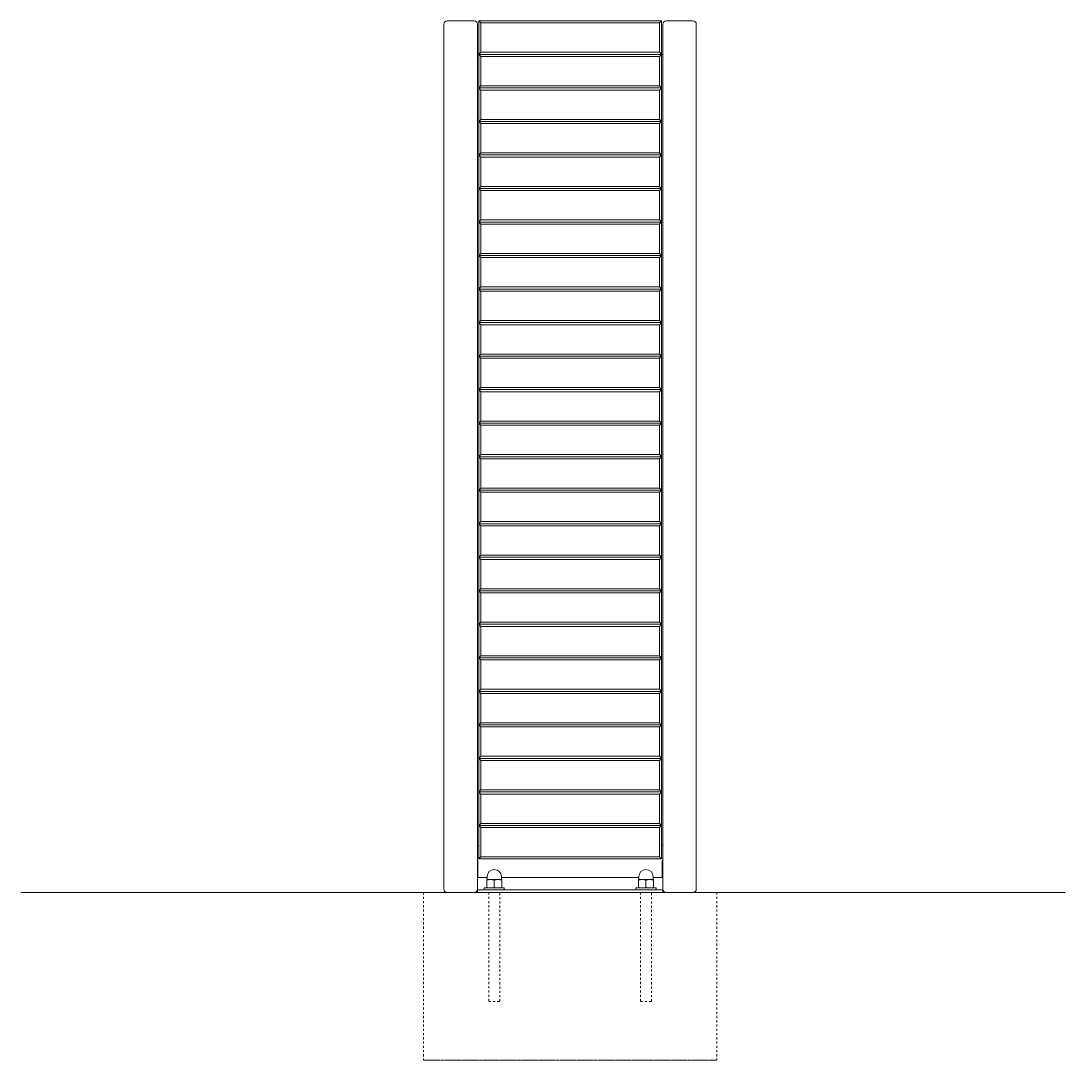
# Model space of a CAD drawing. Header units: inches. Extents: x -10 to 154, y -1 to 120.
# Drawn here: x 105.36 to 154.4, y 70.81 to 119.63 of the extents above; entities that cross this region are included whole.
import ezdxf

# ---------------------------------------------------------------- set-up
doc = ezdxf.new("R2010")
doc.units = ezdxf.units.IN
doc.linetypes.add('HIDDEN', pattern=[1.905, 1.27, -0.635])
doc.layers.add('ZANO_R', color=7, linetype='Continuous', lineweight=0)
doc.layers.add('ZANO_R_przerywana', color=250, linetype='HIDDEN', lineweight=0)

msp = doc.modelspace()

# ---------------------------------------------------------------- linework, layer by layer
at = {"layer": 'ZANO_R'}
for p, q in [((125.2259, 119.476), (125.2259, 119.47573)), ((125.2259, 119.47573), (125.2259, 78.84636)), ((126.64322, 119.63348), (125.38338, 119.63348)), ((125.38338, 119.6332), (126.64322, 119.6332)), ((126.8007, 119.47573), (126.8007, 119.476)), ((126.8007, 119.47573), (126.8007, 78.84636)), ((126.85975, 119.63348), (135.44243, 119.63348)), ((126.85975, 119.63348), (126.95818, 119.53506)), ((126.85975, 118.05868), (126.85975, 119.63348)), ((135.34401, 119.53506), (126.95818, 119.53506)), ((126.95818, 119.53506), (126.95818, 118.1571)), ((135.44243, 119.63348), (135.34401, 119.53506)), ((135.34401, 118.1571), (135.34401, 119.53506)), ((135.44243, 119.63348), (135.44243, 118.05868)), ((135.50149, 119.476), (135.50149, 119.47573)), ((135.50149, 119.47573), (135.50149, 78.84636)), ((136.91881, 119.63348), (135.65897, 119.63348)), ((135.65897, 119.6332), (136.91881, 119.6332)), ((137.07629, 119.47573), (137.07629, 119.476)), ((137.07629, 119.47573), (137.07629, 78.84636)), ((126.85975, 118.05868), (126.8007, 118.05868)), ((126.95818, 118.1571), (126.85975, 118.05868)), ((135.44243, 118.05868), (126.85975, 118.05868)), ((126.85975, 118.05868), (126.95818, 117.96025)), ((126.85975, 116.48388), (126.85975, 118.05868)), ((126.95818, 118.1571), (135.34401, 118.1571)), ((135.34401, 117.96025), (126.95818, 117.96025)), ((126.95818, 117.96025), (126.95818, 116.5823)), ((135.34401, 118.1571), (135.44243, 118.05868)), ((135.44243, 118.05868), (135.34401, 117.96025)), ((135.34401, 116.5823), (135.34401, 117.96025)), ((135.44243, 118.05868), (135.44243, 116.48388)), ((135.50149, 118.05868), (135.44243, 118.05868)), ((126.95818, 116.5823), (126.85975, 116.48388)), ((126.85975, 114.90907), (126.85975, 116.48388)), ((126.85975, 116.48388), (126.95818, 116.38545)), ((135.44243, 116.48388), (126.85975, 116.48388)), ((126.95818, 116.5823), (135.34401, 116.5823)), ((126.95818, 116.38545), (126.95818, 115.0075)), ((135.34401, 116.38545), (126.95818, 116.38545)), ((135.34401, 116.5823), (135.44243, 116.48388)), ((135.44243, 116.48388), (135.34401, 116.38545)), ((135.34401, 115.0075), (135.34401, 116.38545)), ((135.44243, 116.48388), (135.44243, 114.90907)), ((126.95818, 115.0075), (126.85975, 114.90907)), ((135.44243, 114.90907), (126.85975, 114.90907)), ((126.85975, 113.33427), (126.85975, 114.90907)), ((126.85975, 114.90907), (126.95818, 114.81065)), ((126.95818, 115.0075), (135.34401, 115.0075)), ((126.95818, 114.81065), (126.95818, 113.4327)), ((135.34401, 114.81065), (126.95818, 114.81065)), ((135.34401, 115.0075), (135.44243, 114.90907)), ((135.44243, 114.90907), (135.34401, 114.81065)), ((135.34401, 113.4327), (135.34401, 114.81065)), ((135.44243, 114.90907), (135.44243, 113.33427)), ((126.95818, 113.4327), (126.85975, 113.33427)), ((135.44243, 113.33427), (126.85975, 113.33427)), ((126.85975, 113.33427), (126.95818, 113.23585)), ((126.85975, 111.75947), (126.85975, 113.33427)), ((126.95818, 113.4327), (135.34401, 113.4327)), ((135.34401, 113.4327), (135.44243, 113.33427)), ((135.44243, 113.33427), (135.34401, 113.23585)), ((135.44243, 113.33427), (135.44243, 111.75947)), ((126.95818, 113.23585), (126.95818, 111.85789)), ((135.34401, 113.23585), (126.95818, 113.23585)), ((135.34401, 111.85789), (135.34401, 113.23585)), ((126.95818, 111.85789), (126.85975, 111.75947)), ((126.95818, 111.85789), (135.34401, 111.85789)), ((135.34401, 111.85789), (135.44243, 111.75947)), ((135.44243, 111.75947), (126.85975, 111.75947)), ((126.85975, 111.75947), (126.95818, 111.66104)), ((126.85975, 110.18466), (126.85975, 111.75947)), ((126.95818, 111.66104), (126.95818, 110.28309)), ((135.34401, 111.66104), (126.95818, 111.66104)), ((135.44243, 111.75947), (135.34401, 111.66104)), ((135.34401, 110.28309), (135.34401, 111.66104)), ((135.44243, 111.75947), (135.44243, 110.18466)), ((126.95818, 110.28309), (126.85975, 110.18466)), ((126.85975, 108.60986), (126.85975, 110.18466)), ((126.85975, 110.18466), (126.95818, 110.08624)), ((126.85975, 110.18466), (135.44243, 110.18466)), ((126.95818, 110.28309), (135.34401, 110.28309)), ((126.95818, 110.08624), (126.95818, 108.70829)), ((135.34401, 110.08624), (126.95818, 110.08624)), ((135.34401, 110.28309), (135.44243, 110.18466)), ((135.44243, 110.18466), (135.34401, 110.08624)), ((135.34401, 108.70829), (135.34401, 110.08624)), ((135.44243, 110.18466), (135.44243, 108.60986)), ((126.95818, 108.70829), (126.85975, 108.60986)), ((126.85975, 108.60986), (135.44243, 108.60986)), ((126.85975, 108.60986), (126.95818, 108.51144)), ((126.85975, 107.03506), (126.85975, 108.60986)), ((126.95818, 108.70829), (135.34401, 108.70829)), ((126.95818, 108.51144), (126.95818, 107.13348)), ((135.34401, 108.51144), (126.95818, 108.51144)), ((135.34401, 108.70829), (135.44243, 108.60986)), ((135.44243, 108.60986), (135.34401, 108.51144)), ((135.34401, 107.13348), (135.34401, 108.51144)), ((135.44243, 108.60986), (135.44243, 107.03506)), ((126.95818, 107.13348), (126.85975, 107.03506)), ((126.85975, 105.46026), (126.85975, 107.03506)), ((126.85975, 107.03506), (126.95818, 106.93663)), ((126.85975, 107.03506), (135.44243, 107.03506)), ((126.95818, 107.13348), (135.34401, 107.13348)), ((126.95818, 106.93663), (126.95818, 105.55868)), ((135.34401, 106.93663), (126.95818, 106.93663)), ((135.34401, 107.13348), (135.44243, 107.03506)), ((135.44243, 107.03506), (135.34401, 106.93663)), ((135.34401, 105.55868), (135.34401, 106.93663)), ((135.44243, 107.03506), (135.44243, 105.46026)), ((126.95818, 105.55868), (126.85975, 105.46026)), ((135.44243, 105.46026), (126.85975, 105.46026)), ((126.85975, 105.46026), (126.95818, 105.36183)), ((126.85975, 103.88545), (126.85975, 105.46026)), ((126.95818, 105.55868), (135.34401, 105.55868)), ((135.34401, 105.55868), (135.44243, 105.46026)), ((135.44243, 105.46026), (135.34401, 105.36183)), ((135.44243, 105.46026), (135.44243, 103.88545)), ((126.95818, 105.36183), (126.95818, 103.98388)), ((135.34401, 105.36183), (126.95818, 105.36183)), ((135.34401, 103.98388), (135.34401, 105.36183)), ((126.95818, 103.98388), (126.85975, 103.88545)), ((126.95818, 103.98388), (135.34401, 103.98388)), ((135.34401, 103.98388), (135.44243, 103.88545)), ((126.85975, 102.31065), (126.85975, 103.88545)), ((126.85975, 103.88545), (126.95818, 103.78703)), ((126.85975, 103.88545), (135.44243, 103.88545)), ((126.95818, 103.78703), (126.95818, 102.40908)), ((135.34401, 103.78703), (126.95818, 103.78703)), ((135.44243, 103.88545), (135.34401, 103.78703)), ((135.34401, 102.40908), (135.34401, 103.78703)), ((135.44243, 103.88545), (135.44243, 102.31065)), ((126.95818, 102.40908), (126.85975, 102.31065)), ((126.85975, 102.31065), (135.44243, 102.31065)), ((126.85975, 102.31065), (126.95818, 102.21222)), ((126.85975, 100.73585), (126.85975, 102.31065)), ((126.95818, 102.40908), (135.34401, 102.40908)), ((126.95818, 102.21222), (126.95818, 100.83427)), ((135.34401, 102.21222), (126.95818, 102.21222)), ((135.34401, 102.40908), (135.44243, 102.31065)), ((135.44243, 102.31065), (135.34401, 102.21222)), ((135.34401, 100.83427), (135.34401, 102.21222)), ((135.44243, 102.31065), (135.44243, 100.73585)), ((126.95818, 100.83427), (126.85975, 100.73585)), ((126.85975, 99.16104), (126.85975, 100.73585)), ((126.85975, 100.73585), (126.95818, 100.63742)), ((126.85975, 100.73585), (135.44243, 100.73585)), ((126.95818, 100.83427), (135.34401, 100.83427)), ((126.95818, 100.63742), (126.95818, 99.25947)), ((135.34401, 100.63742), (126.95818, 100.63742)), ((135.34401, 100.83427), (135.44243, 100.73585)), ((135.44243, 100.73585), (135.34401, 100.63742)), ((135.34401, 99.25947), (135.34401, 100.63742)), ((135.44243, 100.73585), (135.44243, 99.16104)), ((126.95818, 99.25947), (126.85975, 99.16104)), ((135.44243, 99.16104), (126.85975, 99.16104)), ((126.85975, 97.58624), (126.85975, 99.16104)), ((126.85975, 99.16104), (126.95818, 99.06262)), ((126.95818, 99.25947), (135.34401, 99.25947)), ((126.95818, 99.06262), (126.95818, 97.68467)), ((135.34401, 99.06262), (126.95818, 99.06262)), ((135.34401, 99.25947), (135.44243, 99.16104)), ((135.44243, 99.16104), (135.34401, 99.06262)), ((135.34401, 97.68467), (135.34401, 99.06262)), ((135.44243, 99.16104), (135.44243, 97.58624)), ((126.95818, 97.68467), (126.85975, 97.58624)), ((126.95818, 97.68467), (135.34401, 97.68467)), ((135.34401, 97.68467), (135.44243, 97.58624)), ((126.85975, 96.01144), (126.85975, 97.58624)), ((126.85975, 97.58624), (126.95818, 97.48782)), ((126.85975, 97.58624), (135.44243, 97.58624)), ((126.95818, 97.48782), (126.95818, 96.10986)), ((135.34401, 97.48782), (126.95818, 97.48782)), ((135.44243, 97.58624), (135.34401, 97.48782)), ((135.34401, 96.10986), (135.34401, 97.48782)), ((135.44243, 97.58624), (135.44243, 96.01144)), ((126.95818, 96.10986), (126.85975, 96.01144)), ((126.85975, 96.01144), (135.44243, 96.01144)), ((126.85975, 96.01144), (126.95818, 95.91301)), ((126.85975, 94.43663), (126.85975, 96.01144)), ((126.95818, 96.10986), (135.34401, 96.10986)), ((126.95818, 95.91301), (126.95818, 94.53506)), ((135.34401, 95.91301), (126.95818, 95.91301)), ((135.34401, 96.10986), (135.44243, 96.01144)), ((135.44243, 96.01144), (135.34401, 95.91301)), ((135.34401, 94.53506), (135.34401, 95.91301)), ((135.44243, 96.01144), (135.44243, 94.43663)), ((126.95818, 94.53506), (126.85975, 94.43663)), ((126.85975, 92.86183), (126.85975, 94.43663)), ((126.85975, 94.43663), (126.95818, 94.33821)), ((126.85975, 94.43663), (135.44243, 94.43663)), ((126.95818, 94.53506), (135.34401, 94.53506)), ((126.95818, 94.33821), (126.95818, 92.96026)), ((135.34401, 94.33821), (126.95818, 94.33821)), ((135.34401, 94.53506), (135.44243, 94.43663)), ((135.44243, 94.43663), (135.34401, 94.33821)), ((135.34401, 92.96026), (135.34401, 94.33821)), ((135.44243, 94.43663), (135.44243, 92.86183)), ((126.95818, 92.96026), (126.85975, 92.86183)), ((126.85975, 92.86183), (135.44243, 92.86183)), ((126.85975, 92.86183), (126.95818, 92.76341)), ((126.85975, 91.28703), (126.85975, 92.86183)), ((126.95818, 92.96026), (135.34401, 92.96026)), ((126.95818, 92.76341), (126.95818, 91.38545)), ((135.34401, 92.76341), (126.95818, 92.76341)), ((135.34401, 92.96026), (135.44243, 92.86183)), ((135.44243, 92.86183), (135.34401, 92.76341)), ((135.34401, 91.38545), (135.34401, 92.76341)), ((135.44243, 92.86183), (135.44243, 91.28703)), ((126.95818, 91.38545), (126.85975, 91.28703)), ((126.85975, 89.71223), (126.85975, 91.28703)), ((126.85975, 91.28703), (126.95818, 91.1886)), ((126.85975, 91.28703), (135.44243, 91.28703)), ((126.95818, 91.38545), (135.34401, 91.38545)), ((135.34401, 91.38545), (135.44243, 91.28703)), ((135.44243, 91.28703), (135.34401, 91.1886)), ((135.44243, 91.28703), (135.44243, 89.71223)), ((126.95818, 91.1886), (126.95818, 89.81065)), ((135.34401, 91.1886), (126.95818, 91.1886)), ((135.34401, 89.81065), (135.34401, 91.1886)), ((126.95818, 89.81065), (126.85975, 89.71223)), ((126.95818, 89.81065), (135.34401, 89.81065)), ((135.34401, 89.81065), (135.44243, 89.71223)), ((126.85975, 89.71223), (135.44243, 89.71223)), ((126.85975, 89.71223), (126.95818, 89.6138)), ((126.85975, 88.13742), (126.85975, 89.71223)), ((126.95818, 89.6138), (126.95818, 88.23585)), ((135.34401, 89.6138), (126.95818, 89.6138)), ((135.44243, 89.71223), (135.34401, 89.6138)), ((135.34401, 88.23585), (135.34401, 89.6138)), ((135.44243, 89.71223), (135.44243, 88.13742)), ((126.95818, 88.23585), (126.85975, 88.13742)), ((126.85975, 86.56262), (126.85975, 88.13742)), ((126.85975, 88.13742), (126.95818, 88.039)), ((126.85975, 88.13742), (135.44243, 88.13742)), ((126.95818, 88.23585), (135.34401, 88.23585)), ((126.95818, 88.039), (126.95818, 86.66104)), ((135.34401, 88.039), (126.95818, 88.039)), ((135.34401, 88.23585), (135.44243, 88.13742)), ((135.44243, 88.13742), (135.34401, 88.039)), ((135.34401, 86.66104), (135.34401, 88.039)), ((135.44243, 88.13742), (135.44243, 86.56262)), ((126.95818, 86.66104), (126.85975, 86.56262)), ((126.85975, 84.98782), (126.85975, 86.56262)), ((126.85975, 86.56262), (126.95818, 86.46419)), ((126.85975, 86.56262), (135.44243, 86.56262)), ((126.95818, 86.66104), (135.34401, 86.66104)), ((126.95818, 86.46419), (126.95818, 85.08624)), ((135.34401, 86.46419), (126.95818, 86.46419)), ((135.34401, 86.66104), (135.44243, 86.56262)), ((135.44243, 86.56262), (135.34401, 86.46419)), ((135.34401, 85.08624), (135.34401, 86.46419)), ((135.44243, 86.56262), (135.44243, 84.98782)), ((126.95818, 85.08624), (126.85975, 84.98782)), ((126.85975, 83.41301), (126.85975, 84.98782)), ((126.85975, 84.98782), (126.95818, 84.88939)), ((126.85975, 84.98782), (135.44243, 84.98782)), ((126.95818, 85.08624), (135.34401, 85.08624)), ((126.95818, 84.88939), (126.95818, 83.51144)), ((135.34401, 84.88939), (126.95818, 84.88939)), ((135.34401, 85.08624), (135.44243, 84.98782)), ((135.44243, 84.98782), (135.34401, 84.88939)), ((135.34401, 83.51144), (135.34401, 84.88939)), ((135.44243, 84.98782), (135.44243, 83.41301)), ((126.95818, 83.51144), (126.85975, 83.41301)), ((126.85975, 83.41301), (135.44243, 83.41301)), ((126.85975, 83.41301), (126.95818, 83.31459)), ((126.85975, 81.83821), (126.85975, 83.41301)), ((126.95818, 83.51144), (135.34401, 83.51144)), ((135.34401, 83.51144), (135.44243, 83.41301)), ((135.44243, 83.41301), (135.34401, 83.31459)), ((135.44243, 83.41301), (135.44243, 81.83821)), ((126.95818, 83.31459), (126.95818, 81.93663)), ((135.34401, 83.31459), (126.95818, 83.31459)), ((135.34401, 81.93663), (135.34401, 83.31459)), ((126.95818, 81.93663), (126.85975, 81.83821)), ((126.95818, 81.93663), (135.34401, 81.93663)), ((135.34401, 81.93663), (135.44243, 81.83821)), ((126.85975, 80.26341), (126.85975, 81.83821)), ((126.85975, 81.83821), (126.95818, 81.73978)), ((126.85975, 81.83821), (135.44243, 81.83821)), ((126.95818, 81.73978), (126.95818, 80.36183)), ((135.34401, 81.73978), (126.95818, 81.73978)), ((135.44243, 81.83821), (135.34401, 81.73978)), ((135.34401, 80.36183), (135.34401, 81.73978)), ((135.44243, 81.83821), (135.44243, 80.26341)), ((126.85975, 80.87364), (126.8007, 80.87364)), ((135.44243, 80.91301), (135.50149, 80.91301)), ((126.8007, 80.32246), (126.85975, 80.32246)), ((126.82038, 79.39727), (126.82038, 80.16105)), ((126.95818, 80.36183), (126.85975, 80.26341)), ((135.44243, 80.26341), (126.85975, 80.26341)), ((126.95818, 80.36183), (135.34401, 80.36183)), ((135.34401, 80.36183), (135.44243, 80.26341)), ((135.44243, 80.32246), (135.50149, 80.32246)), ((135.4818, 80.16105), (135.4818, 79.39727)), ((126.82038, 79.39727), (127.25346, 79.39727)), ((127.23377, 79.26719), (127.23377, 79.29884)), ((127.23377, 79.29884), (127.41094, 79.29884)), ((127.23377, 79.26719), (127.23377, 78.93679)), ((127.25346, 79.43664), (127.25346, 79.30868)), ((127.41094, 79.29884), (127.76527, 79.29884)), ((127.5881, 79.26719), (127.5881, 78.93679)), ((127.94243, 79.29884), (127.76527, 79.29884)), ((127.92275, 79.30868), (127.92275, 79.43664)), ((127.92275, 79.39727), (134.37944, 79.39727)), ((127.94243, 79.26719), (127.94243, 79.29884)), ((127.94243, 79.26719), (127.94243, 78.93679)), ((134.35975, 79.26719), (134.35975, 79.29884)), ((134.35975, 79.29884), (134.53692, 79.29884)), ((134.35975, 79.26719), (134.35975, 78.93679)), ((134.37944, 79.43664), (134.37944, 79.30868)), ((134.53692, 79.29884), (134.89125, 79.29884)), ((134.71409, 79.26719), (134.71409, 78.93679)), ((135.06842, 79.29884), (134.89125, 79.29884)), ((135.04873, 79.30868), (135.04873, 79.43664)), ((135.04873, 79.39727), (135.4818, 79.39727)), ((135.06842, 79.26719), (135.06842, 79.29884)), ((135.06842, 79.26719), (135.06842, 78.93679)), ((105.35844, 78.6886), (154.39825, 78.6886)), ((124.26133, 78.6886), (125.38338, 78.6886)), ((138.04086, 78.6886), (124.26133, 78.6886)), ((125.2259, 78.84636), (125.2259, 78.84608)), ((126.64322, 78.68888), (125.38338, 78.68888)), ((125.38338, 78.6886), (126.64322, 78.6886)), ((125.38338, 78.6886), (126.64322, 78.6886)), ((126.64322, 78.6886), (135.65897, 78.6886)), ((126.8007, 78.84608), (126.8007, 78.84636)), ((126.8007, 78.6886), (126.8007, 78.80671)), ((135.50149, 78.80671), (126.8007, 78.80671)), ((127.11566, 78.90514), (127.11566, 78.80671)), ((127.11566, 78.90514), (128.06054, 78.90514)), ((127.23377, 78.90514), (127.23377, 78.93679)), ((127.84401, 78.6886), (127.33393, 78.6886)), ((127.94243, 78.90514), (127.94243, 78.93679)), ((128.06054, 78.80671), (128.06054, 78.90514)), ((134.24164, 78.90514), (134.24164, 78.80671)), ((134.24164, 78.90514), (135.18653, 78.90514)), ((134.35975, 78.90514), (134.35975, 78.93679)), ((134.96999, 78.6886), (134.45991, 78.6886)), ((135.06842, 78.90514), (135.06842, 78.93679)), ((135.18653, 78.80671), (135.18653, 78.90514)), ((135.50149, 78.84636), (135.50149, 78.84608)), ((135.50149, 78.6886), (135.50149, 78.80671)), ((136.91881, 78.68888), (135.65897, 78.68888)), ((135.65897, 78.6886), (136.91881, 78.6886)), ((135.65897, 78.6886), (136.91881, 78.6886)), ((136.91881, 78.6886), (138.04086, 78.6886)), ((137.07629, 78.84608), (137.07629, 78.84636))]:
    msp.add_line(p, q, dxfattribs=at)
at = {"layer": 'ZANO_R', "flags": 128}
for points in [[(127.23377, 79.26719), (127.32057, 79.29015), (127.41094, 79.29884)], [(127.5881, 79.26719), (127.6749, 79.29015), (127.76527, 79.29884)], [(134.35975, 79.26719), (134.44655, 79.29015), (134.53692, 79.29884)], [(134.71409, 79.26719), (134.80088, 79.29015), (134.89125, 79.29884)], [(127.5881, 78.93679), (127.5013, 78.91383), (127.41094, 78.90514)], [(127.94243, 78.93679), (127.85563, 78.91383), (127.76527, 78.90514)], [(134.71409, 78.93679), (134.62729, 78.91383), (134.53692, 78.90514)], [(135.06842, 78.93679), (134.98162, 78.91383), (134.89125, 78.90514)]]:
    msp.add_lwpolyline(points, dxfattribs=at)
at = {"layer": 'ZANO_R'}
for centre, radius, start, end in [((125.38338, 119.476), 0.15748, 90, 180), ((125.38338, 119.47573), 0.15748, 90, 180), ((126.64322, 119.476), 0.15748, 0, 90), ((126.64322, 119.47573), 0.15748, 0, 90), ((135.65897, 119.476), 0.15748, 90, 180), ((135.65897, 119.47573), 0.15748, 90, 180), ((136.91881, 119.476), 0.15748, 0, 90), ((136.91881, 119.47573), 0.15748, 0, 90), ((126.67865, 80.16104), 0.14173, 0, 30.558432), ((135.62353, 80.16104), 0.14173, 149.441568, 180), ((127.5881, 79.43664), 0.33465, 0, 180), ((134.71409, 79.43664), 0.33465, 0, 180), ((127.24361, 79.30868), 0.00984, 270, 0), ((127.4064, 78.76172), 0.53714, 70.227737, 89.515871), ((127.76073, 78.76172), 0.53714, 70.227702, 89.515889), ((127.93259, 79.30868), 0.00984, 180, 270), ((134.3696, 79.30868), 0.00984, 270, 0), ((134.53238, 78.76172), 0.53714, 70.227719, 89.515872), ((134.88671, 78.76172), 0.53713, 70.227688, 89.515837), ((135.05857, 79.30868), 0.00984, 180, 270), ((125.38338, 78.84636), 0.15748, 180, 270), ((125.38338, 78.84608), 0.15748, 180, 270), ((126.64322, 78.84636), 0.15748, 270, 0), ((126.64322, 78.84608), 0.15748, 270, 0), ((127.41547, 79.44221), 0.53709, 250.226921, 269.516654), ((127.7698, 79.44221), 0.53709, 250.226913, 269.516645), ((134.54145, 79.44221), 0.53709, 250.226929, 269.516663), ((134.89578, 79.44221), 0.53709, 250.226929, 269.516663), ((135.65897, 78.84636), 0.15748, 180, 270), ((135.65897, 78.84608), 0.15748, 180, 270), ((136.91881, 78.84636), 0.15748, 270, 0), ((136.91881, 78.84608), 0.15748, 270, 0)]:
    msp.add_arc(centre, radius, start, end, dxfattribs=at)
at = {"layer": 'ZANO_R_przerywana', "ltscale": 0.05}
for p, q in [((124.26133, 78.6886), (124.26133, 70.81459)), ((124.26133, 78.6886), (124.26133, 70.81459)), ((127.3322, 78.6886), (127.3322, 73.57049)), ((127.84401, 73.57049), (127.84401, 78.6886)), ((134.45818, 78.6886), (134.45818, 73.57049)), ((134.96999, 73.57049), (134.96999, 78.6886)), ((138.04086, 78.6886), (138.04086, 70.81459)), ((138.04086, 78.6886), (138.04086, 70.81459)), ((127.3322, 73.57049), (127.84401, 73.57049)), ((134.45818, 73.57049), (134.96999, 73.57049)), ((124.26133, 70.81459), (138.04086, 70.81459)), ((138.04086, 70.81459), (124.26133, 70.81459))]:
    msp.add_line(p, q, dxfattribs=at)

doc.saveas('drawing.dxf')
